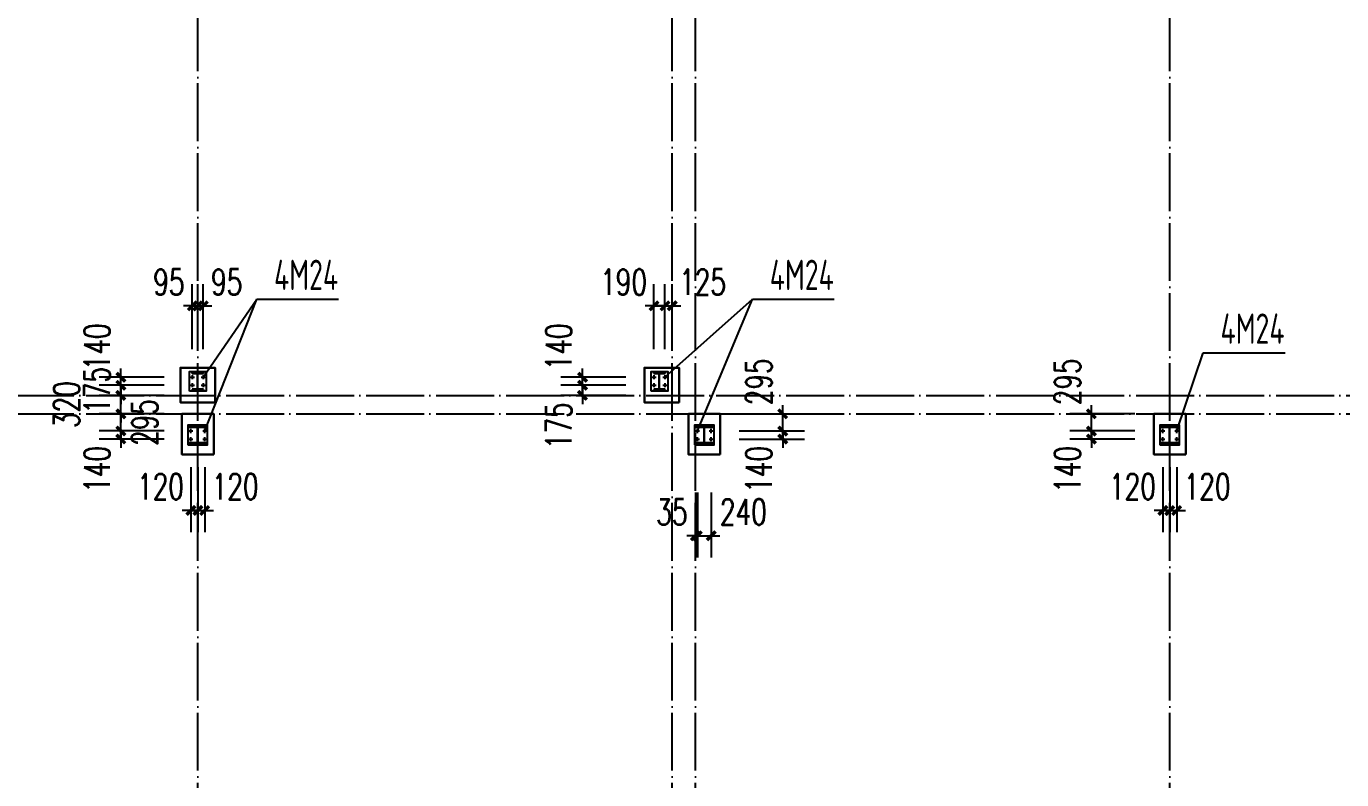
# Model space of a CAD drawing. Extents: x 712773 to 1022356, y -298958 to 209542.
# Drawn here: x 959227 to 981963, y -9565 to 3469 of the extents above; entities that cross this region are included whole.
import ezdxf

# ---------------------------------------------------------------- set-up
doc = ezdxf.new("R2010")
doc.units = 0
doc.header["$LTSCALE"] = 500
doc.header["$MEASUREMENT"] = 0
doc.linetypes.add('DOTE', pattern=[2.42, 2, -0.2, 0.02, -0.2])
doc.layers.get('0').update_dxf_attribs({"linetype": 'CONTINUOUS'})
doc.layers.get('DEFPOINTS').update_dxf_attribs({"linetype": 'CONTINUOUS'})
doc.layers.add('0S-柱-线', color=50, linetype='CONTINUOUS', lineweight=30)
doc.layers.add('10', color=7, linetype='CONTINUOUS', lineweight=18)
for name, color, linetype in [('DIM_LEAD', 3, 'CONTINUOUS'), ('DOTE', 1, 'DOTE'), ('PUB_DIM', 3, 'CONTINUOUS'), ('PUB_TEXT', 7, 'CONTINUOUS'), ('钢架', 7, 'CONTINUOUS')]:
    doc.layers.add(name, color=color, linetype=linetype)
doc.styles.add('_TCH_DIM_T3', font='SIMPLEX', dxfattribs={"width": 0.705882, "bigfont": 'GBCBIG'})
doc.styles.add('TSSD_Rein', font='tssdeng.shx', dxfattribs={"width": 0.7, "bigfont": 'hztxt.shx'})
doc.dimstyles.new('_TCH_ARCH&&150', dxfattribs={"dimtxt": 446.25, "dimasz": 150, "dimexe": 375, "dimexo": 450, "dimgap": 189.375, "dimtad": 1, "dimdec": 0, "dimzin": 0, "dimdsep": 46, "dimtxsty": '_TCH_DIM_T3', "dimblk": 'ARCHTICK', "dimcen": 0.09, "dimclrt": 7, "dimazin": 2, "dimtfac": 1, "dimtdec": 0, "dimtix": 1, "dimtmove": 2, "dimatfit": 3, "dimfxl": 0, "dimtolj": 1, "dimtzin": 0, "dimarcsym": 0})

# ---------------------------------------------------------------- blocks, each defined once
blk = doc.blocks.new('esggberbgsbgs')
for p, q in [((930681, -1545), (930751, -1545)), ((930716, -1510), (930716, -1580)), ((930871, -1545), (930941, -1545)), ((930906, -1510), (930906, -1580)), ((930681, -1685), (930751, -1685)), ((930716, -1650), (930716, -1720)), ((930871, -1685), (930941, -1685)), ((930906, -1650), (930906, -1720))]:
    blk.add_line(p, q)
at = {"layer": '10', "color": 1}
for centre in [(930716, -1545), (930906, -1545), (930716, -1685), (930906, -1685)]:
    blk.add_circle(centre, 13, dxfattribs=at)
blk = doc.blocks.new('awtgagwega')
for p, q in [((1003747, -386358), (1003817, -386358)), ((1003747, -386498), (1003817, -386498)), ((1003782, -386323), (1003782, -386393)), ((1003782, -386463), (1003782, -386533)), ((1003987, -386358), (1004057, -386358)), ((1003987, -386498), (1004057, -386498)), ((1004022, -386323), (1004022, -386393)), ((1004022, -386463), (1004022, -386533))]:
    blk.add_line(p, q)
at = {"layer": '10', "color": 1}
for centre in [(1003782, -386358), (1003782, -386498), (1004022, -386358), (1004022, -386498)]:
    blk.add_circle(centre, 13, dxfattribs=at)
at = {"layer": '钢架', "color": 4}
for p, q in [((1003752, -386283), (1004052, -386283)), ((1003752, -386297), (1003752, -386283)), ((1003752, -386297), (1004052, -386297)), ((1003898, -386297), (1003898, -386559)), ((1003906, -386297), (1003906, -386559)), ((1004052, -386283), (1004052, -386297)), ((1004052, -386559), (1003752, -386559)), ((1003752, -386573), (1003752, -386559)), ((1004052, -386573), (1003752, -386573)), ((1004052, -386559), (1004052, -386573))]:
    blk.add_line(p, q, dxfattribs=at)
at = {"layer": '钢架'}
blk.add_lwpolyline([(1003732, -386258), (1004072, -386258), (1004072, -386598), (1003732, -386598)], close=True, dxfattribs=at)
blk = doc.blocks.new('_ArchTick')
at = {"color": 0, "linetype": 'ByBlock', "const_width": 0.4}
blk.add_lwpolyline([(-0.5, -0.5), (0.5, 0.5)], dxfattribs=at)
blk = doc.blocks.new('*D777')
at = {"layer": 'DEFPOINTS', "color": 0, "transparency": 16777216}
for p in [(960861, -2602), (962061, -2602), (962061, -2742)]:
    blk.add_point(p, dxfattribs=at)
at = {"layer": 'PUB_DIM', "color": 0, "lineweight": -2, "transparency": 16777216}
for p, q in [((960861, -2602), (960861, -2452)), ((961611, -2602), (960486, -2602)), ((960861, -2742), (960861, -2602)), ((961611, -2742), (960486, -2742)), ((960861, -2742), (960861, -2892))]:
    blk.add_line(p, q, dxfattribs=at)
at = {"layer": 'PUB_DIM', "color": 0, "lineweight": -2, "transparency": 16777216, "xscale": 150, "yscale": 150, "zscale": 150}
for p, rotation in [((960861, -2602), 270), ((960861, -2742), 90)]:
    blk.add_blockref('_ArchTick', p, dxfattribs=dict(at, rotation=rotation))
at = {"layer": 'PUB_DIM', "color": 7, "transparency": 16777216, "insert": (960449, -2077), "char_height": 446.2, "attachment_point": 5, "rotation": 90, "style": '_TCH_DIM_T3'}
blk.add_mtext('\\A1;140', dxfattribs=at)
blk = doc.blocks.new('*D778')
at = {"layer": 'DEFPOINTS', "color": 0, "transparency": 16777216}
for p in [(960861, -2742), (962061, -2742), (962061, -2917)]:
    blk.add_point(p, dxfattribs=at)
at = {"layer": 'PUB_DIM', "color": 0, "lineweight": -2, "transparency": 16777216}
for p, q in [((960861, -2742), (960861, -2592)), ((961611, -2742), (960486, -2742)), ((961611, -2917), (960486, -2917)), ((960861, -2917), (960861, -2742)), ((960861, -2917), (960861, -3067))]:
    blk.add_line(p, q, dxfattribs=at)
at = {"layer": 'PUB_DIM', "color": 0, "lineweight": -2, "transparency": 16777216, "xscale": 150, "yscale": 150, "zscale": 150}
for p, rotation in [((960861, -2742), 270), ((960861, -2917), 90)]:
    blk.add_blockref('_ArchTick', p, dxfattribs=dict(at, rotation=rotation))
at = {"layer": 'PUB_DIM', "color": 7, "transparency": 16777216, "insert": (960449, -2830), "char_height": 446.2, "attachment_point": 5, "rotation": 90, "style": '_TCH_DIM_T3'}
blk.add_mtext('\\A1;175', dxfattribs=at)
blk = doc.blocks.new('*D779')
at = {"layer": 'DEFPOINTS', "color": 0, "transparency": 16777216}
for p in [(960861, -2917), (962061, -2917), (962061, -3237)]:
    blk.add_point(p, dxfattribs=at)
at = {"layer": 'PUB_DIM', "color": 0, "lineweight": -2, "transparency": 16777216}
for p, q in [((961611, -2917), (960486, -2917)), ((960861, -2917), (960861, -2767)), ((960861, -3237), (960861, -2917)), ((961611, -3237), (960486, -3237)), ((960861, -3237), (960861, -3387))]:
    blk.add_line(p, q, dxfattribs=at)
at = {"layer": 'PUB_DIM', "color": 0, "lineweight": -2, "transparency": 16777216, "xscale": 150, "yscale": 150, "zscale": 150}
for p, rotation in [((960861, -2917), 270), ((960861, -3237), 90)]:
    blk.add_blockref('_ArchTick', p, dxfattribs=dict(at, rotation=rotation))
at = {"layer": 'PUB_DIM', "color": 7, "transparency": 16777216, "insert": (959924, -3077), "char_height": 446.2, "attachment_point": 5, "rotation": 90, "style": '_TCH_DIM_T3'}
blk.add_mtext('\\A1;320', dxfattribs=at)
blk = doc.blocks.new('*D780')
at = {"layer": 'DEFPOINTS', "color": 0, "transparency": 16777216}
for p in [(960861, -3237), (962061, -3237), (962061, -3532)]:
    blk.add_point(p, dxfattribs=at)
at = {"layer": 'PUB_DIM', "color": 0, "lineweight": -2, "transparency": 16777216}
for p, q in [((960861, -3237), (960861, -3087)), ((961611, -3237), (960486, -3237)), ((960861, -3532), (960861, -3237)), ((961611, -3532), (960486, -3532)), ((960861, -3532), (960861, -3682))]:
    blk.add_line(p, q, dxfattribs=at)
at = {"layer": 'PUB_DIM', "color": 0, "lineweight": -2, "transparency": 16777216, "xscale": 150, "yscale": 150, "zscale": 150}
for p, rotation in [((960861, -3237), 270), ((960861, -3532), 90)]:
    blk.add_blockref('_ArchTick', p, dxfattribs=dict(at, rotation=rotation))
at = {"layer": 'PUB_DIM', "color": 7, "transparency": 16777216, "insert": (961274, -3385), "char_height": 446.2, "attachment_point": 5, "rotation": 90, "style": '_TCH_DIM_T3'}
blk.add_mtext('\\A1;295', dxfattribs=at)
blk = doc.blocks.new('*D781')
at = {"layer": 'DEFPOINTS', "color": 0, "transparency": 16777216}
for p in [(960861, -3532), (962061, -3532), (962061, -3672)]:
    blk.add_point(p, dxfattribs=at)
at = {"layer": 'PUB_DIM', "color": 0, "lineweight": -2, "transparency": 16777216}
for p, q in [((960861, -3532), (960861, -3382)), ((961611, -3532), (960486, -3532)), ((960861, -3672), (960861, -3532)), ((961611, -3672), (960486, -3672)), ((960861, -3672), (960861, -3822))]:
    blk.add_line(p, q, dxfattribs=at)
at = {"layer": 'PUB_DIM', "color": 0, "lineweight": -2, "transparency": 16777216, "xscale": 150, "yscale": 150, "zscale": 150}
for p, rotation in [((960861, -3532), 270), ((960861, -3672), 90)]:
    blk.add_blockref('_ArchTick', p, dxfattribs=dict(at, rotation=rotation))
at = {"layer": 'PUB_DIM', "color": 7, "transparency": 16777216, "insert": (960449, -4197), "char_height": 446.2, "attachment_point": 5, "rotation": 90, "style": '_TCH_DIM_T3'}
blk.add_mtext('\\A1;140', dxfattribs=at)
blk = doc.blocks.new('*D782')
at = {"layer": 'DEFPOINTS', "color": 0, "transparency": 16777216}
for p in [(962191, -1367), (962096, -2567), (962191, -2567)]:
    blk.add_point(p, dxfattribs=at)
at = {"layer": 'PUB_DIM', "color": 0, "lineweight": -2, "transparency": 16777216}
for p, q in [((962096, -2117), (962096, -992)), ((962191, -2117), (962191, -992)), ((962096, -1367), (961946, -1367)), ((962096, -1367), (962191, -1367)), ((962191, -1367), (962341, -1367))]:
    blk.add_line(p, q, dxfattribs=at)
at = {"layer": 'PUB_DIM', "color": 0, "lineweight": -2, "transparency": 16777216, "xscale": 150, "yscale": 150, "zscale": 150}
blk.add_blockref('_ArchTick', (962096, -1367), dxfattribs=at)
at = {"layer": 'PUB_DIM', "color": 0, "lineweight": -2, "transparency": 16777216, "xscale": 150, "yscale": 150, "zscale": 150, "rotation": 180}
blk.add_blockref('_ArchTick', (962191, -1367), dxfattribs=at)
at = {"layer": 'PUB_DIM', "color": 7, "transparency": 16777216, "insert": (961691, -955), "char_height": 446.2, "attachment_point": 5, "style": '_TCH_DIM_T3'}
blk.add_mtext('\\A1;95', dxfattribs=at)
blk = doc.blocks.new('*D783')
at = {"layer": 'DEFPOINTS', "color": 0, "transparency": 16777216}
for p in [(962286, -1367), (962191, -2567), (962286, -2567)]:
    blk.add_point(p, dxfattribs=at)
at = {"layer": 'PUB_DIM', "color": 0, "lineweight": -2, "transparency": 16777216}
for p, q in [((962191, -2117), (962191, -992)), ((962286, -2117), (962286, -992)), ((962191, -1367), (962041, -1367)), ((962191, -1367), (962286, -1367)), ((962286, -1367), (962436, -1367))]:
    blk.add_line(p, q, dxfattribs=at)
at = {"layer": 'PUB_DIM', "color": 0, "lineweight": -2, "transparency": 16777216, "xscale": 150, "yscale": 150, "zscale": 150}
blk.add_blockref('_ArchTick', (962191, -1367), dxfattribs=at)
at = {"layer": 'PUB_DIM', "color": 0, "lineweight": -2, "transparency": 16777216, "xscale": 150, "yscale": 150, "zscale": 150, "rotation": 180}
blk.add_blockref('_ArchTick', (962286, -1367), dxfattribs=at)
at = {"layer": 'PUB_DIM', "color": 7, "transparency": 16777216, "insert": (962691, -955), "char_height": 446.2, "attachment_point": 5, "style": '_TCH_DIM_T3'}
blk.add_mtext('\\A1;95', dxfattribs=at)
blk = doc.blocks.new('*D784')
at = {"layer": 'DEFPOINTS', "color": 0, "transparency": 16777216}
for p in [(962071, -3707), (962191, -3707), (962191, -4907)]:
    blk.add_point(p, dxfattribs=at)
at = {"layer": 'PUB_DIM', "color": 0, "lineweight": -2, "transparency": 16777216}
for p, q in [((962071, -4157), (962071, -5282)), ((962191, -4157), (962191, -5282)), ((962071, -4907), (961921, -4907)), ((962071, -4907), (962191, -4907)), ((962191, -4907), (962341, -4907))]:
    blk.add_line(p, q, dxfattribs=at)
at = {"layer": 'PUB_DIM', "color": 0, "lineweight": -2, "transparency": 16777216, "xscale": 150, "yscale": 150, "zscale": 150}
blk.add_blockref('_ArchTick', (962071, -4907), dxfattribs=at)
at = {"layer": 'PUB_DIM', "color": 0, "lineweight": -2, "transparency": 16777216, "xscale": 150, "yscale": 150, "zscale": 150, "rotation": 180}
blk.add_blockref('_ArchTick', (962191, -4907), dxfattribs=at)
at = {"layer": 'PUB_DIM', "color": 7, "transparency": 16777216, "insert": (961546, -4495), "char_height": 446.2, "attachment_point": 5, "style": '_TCH_DIM_T3'}
blk.add_mtext('\\A1;120', dxfattribs=at)
blk = doc.blocks.new('*D785')
at = {"layer": 'DEFPOINTS', "color": 0, "transparency": 16777216}
for p in [(962191, -3707), (962311, -3707), (962311, -4907)]:
    blk.add_point(p, dxfattribs=at)
at = {"layer": 'PUB_DIM', "color": 0, "lineweight": -2, "transparency": 16777216}
for p, q in [((962191, -4157), (962191, -5282)), ((962311, -4157), (962311, -5282)), ((962191, -4907), (962041, -4907)), ((962191, -4907), (962311, -4907)), ((962311, -4907), (962461, -4907))]:
    blk.add_line(p, q, dxfattribs=at)
at = {"layer": 'PUB_DIM', "color": 0, "lineweight": -2, "transparency": 16777216, "xscale": 150, "yscale": 150, "zscale": 150}
blk.add_blockref('_ArchTick', (962191, -4907), dxfattribs=at)
at = {"layer": 'PUB_DIM', "color": 0, "lineweight": -2, "transparency": 16777216, "xscale": 150, "yscale": 150, "zscale": 150, "rotation": 180}
blk.add_blockref('_ArchTick', (962311, -4907), dxfattribs=at)
at = {"layer": 'PUB_DIM', "color": 7, "transparency": 16777216, "insert": (962836, -4495), "char_height": 446.2, "attachment_point": 5, "style": '_TCH_DIM_T3'}
blk.add_mtext('\\A1;120', dxfattribs=at)
blk = doc.blocks.new('*D786')
at = {"layer": 'DEFPOINTS', "color": 0, "transparency": 16777216}
for p in [(970791, -4145), (970826, -4145), (970826, -5345)]:
    blk.add_point(p, dxfattribs=at)
at = {"layer": 'PUB_DIM', "color": 0, "lineweight": -2, "transparency": 16777216}
for p, q in [((970791, -4595), (970791, -5720)), ((970826, -4595), (970826, -5720)), ((970791, -5345), (970641, -5345)), ((970791, -5345), (970826, -5345)), ((970826, -5345), (970976, -5345))]:
    blk.add_line(p, q, dxfattribs=at)
at = {"layer": 'PUB_DIM', "color": 0, "lineweight": -2, "transparency": 16777216, "xscale": 150, "yscale": 150, "zscale": 150}
blk.add_blockref('_ArchTick', (970791, -5345), dxfattribs=at)
at = {"layer": 'PUB_DIM', "color": 0, "lineweight": -2, "transparency": 16777216, "xscale": 150, "yscale": 150, "zscale": 150, "rotation": 180}
blk.add_blockref('_ArchTick', (970826, -5345), dxfattribs=at)
at = {"layer": 'PUB_DIM', "color": 7, "transparency": 16777216, "insert": (970386, -4933), "char_height": 446.2, "attachment_point": 5, "style": '_TCH_DIM_T3'}
blk.add_mtext('\\A1;35', dxfattribs=at)
blk = doc.blocks.new('*D787')
at = {"layer": 'DEFPOINTS', "color": 0, "transparency": 16777216}
for p in [(970826, -4145), (971066, -4145), (971066, -5345)]:
    blk.add_point(p, dxfattribs=at)
at = {"layer": 'PUB_DIM', "color": 0, "lineweight": -2, "transparency": 16777216}
for p, q in [((970826, -4595), (970826, -5720)), ((971066, -4595), (971066, -5720)), ((970826, -5345), (970676, -5345)), ((970826, -5345), (971066, -5345)), ((971066, -5345), (971216, -5345))]:
    blk.add_line(p, q, dxfattribs=at)
at = {"layer": 'PUB_DIM', "color": 0, "lineweight": -2, "transparency": 16777216, "xscale": 150, "yscale": 150, "zscale": 150}
blk.add_blockref('_ArchTick', (970826, -5345), dxfattribs=at)
at = {"layer": 'PUB_DIM', "color": 0, "lineweight": -2, "transparency": 16777216, "xscale": 150, "yscale": 150, "zscale": 150, "rotation": 180}
blk.add_blockref('_ArchTick', (971066, -5345), dxfattribs=at)
at = {"layer": 'PUB_DIM', "color": 7, "transparency": 16777216, "insert": (971621, -4933), "char_height": 446.2, "attachment_point": 5, "style": '_TCH_DIM_T3'}
blk.add_mtext('\\A1;240', dxfattribs=at)
blk = doc.blocks.new('*D788')
at = {"layer": 'DEFPOINTS', "color": 0, "transparency": 16777216}
for p in [(970266, -1367), (970076, -2567), (970266, -2567)]:
    blk.add_point(p, dxfattribs=at)
at = {"layer": 'PUB_DIM', "color": 0, "lineweight": -2, "transparency": 16777216}
for p, q in [((970076, -2117), (970076, -992)), ((970266, -2117), (970266, -992)), ((970076, -1367), (969926, -1367)), ((970076, -1367), (970266, -1367)), ((970266, -1367), (970416, -1367))]:
    blk.add_line(p, q, dxfattribs=at)
at = {"layer": 'PUB_DIM', "color": 0, "lineweight": -2, "transparency": 16777216, "xscale": 150, "yscale": 150, "zscale": 150}
blk.add_blockref('_ArchTick', (970076, -1367), dxfattribs=at)
at = {"layer": 'PUB_DIM', "color": 0, "lineweight": -2, "transparency": 16777216, "xscale": 150, "yscale": 150, "zscale": 150, "rotation": 180}
blk.add_blockref('_ArchTick', (970266, -1367), dxfattribs=at)
at = {"layer": 'PUB_DIM', "color": 7, "transparency": 16777216, "insert": (969551, -955), "char_height": 446.2, "attachment_point": 5, "style": '_TCH_DIM_T3'}
blk.add_mtext('\\A1;190', dxfattribs=at)
blk = doc.blocks.new('*D789')
at = {"layer": 'DEFPOINTS', "color": 0, "transparency": 16777216}
for p in [(970391, -1367), (970266, -2567), (970391, -2567)]:
    blk.add_point(p, dxfattribs=at)
at = {"layer": 'PUB_DIM', "color": 0, "lineweight": -2, "transparency": 16777216}
for p, q in [((970266, -2117), (970266, -992)), ((970391, -2117), (970391, -992)), ((970266, -1367), (970116, -1367)), ((970266, -1367), (970391, -1367)), ((970391, -1367), (970541, -1367))]:
    blk.add_line(p, q, dxfattribs=at)
at = {"layer": 'PUB_DIM', "color": 0, "lineweight": -2, "transparency": 16777216, "xscale": 150, "yscale": 150, "zscale": 150}
blk.add_blockref('_ArchTick', (970266, -1367), dxfattribs=at)
at = {"layer": 'PUB_DIM', "color": 0, "lineweight": -2, "transparency": 16777216, "xscale": 150, "yscale": 150, "zscale": 150, "rotation": 180}
blk.add_blockref('_ArchTick', (970391, -1367), dxfattribs=at)
at = {"layer": 'PUB_DIM', "color": 7, "transparency": 16777216, "insert": (970916, -955), "char_height": 446.2, "attachment_point": 5, "style": '_TCH_DIM_T3'}
blk.add_mtext('\\A1;125', dxfattribs=at)
blk = doc.blocks.new('*D790')
at = {"layer": 'DEFPOINTS', "color": 0, "transparency": 16777216}
for p in [(968841, -2602), (970041, -2602), (970041, -2742)]:
    blk.add_point(p, dxfattribs=at)
at = {"layer": 'PUB_DIM', "color": 0, "lineweight": -2, "transparency": 16777216}
for p, q in [((968841, -2602), (968841, -2452)), ((969591, -2602), (968466, -2602)), ((968841, -2742), (968841, -2602)), ((969591, -2742), (968466, -2742)), ((968841, -2742), (968841, -2892))]:
    blk.add_line(p, q, dxfattribs=at)
at = {"layer": 'PUB_DIM', "color": 0, "lineweight": -2, "transparency": 16777216, "xscale": 150, "yscale": 150, "zscale": 150}
for p, rotation in [((968841, -2602), 270), ((968841, -2742), 90)]:
    blk.add_blockref('_ArchTick', p, dxfattribs=dict(at, rotation=rotation))
at = {"layer": 'PUB_DIM', "color": 7, "transparency": 16777216, "insert": (968429, -2077), "char_height": 446.2, "attachment_point": 5, "rotation": 90, "style": '_TCH_DIM_T3'}
blk.add_mtext('\\A1;140', dxfattribs=at)
blk = doc.blocks.new('*D791')
at = {"layer": 'DEFPOINTS', "color": 0, "transparency": 16777216}
for p in [(968841, -2742), (970041, -2742), (970041, -2917)]:
    blk.add_point(p, dxfattribs=at)
at = {"layer": 'PUB_DIM', "color": 0, "lineweight": -2, "transparency": 16777216}
for p, q in [((968841, -2742), (968841, -2592)), ((969591, -2742), (968466, -2742)), ((969591, -2917), (968466, -2917)), ((968841, -2917), (968841, -2742)), ((968841, -2917), (968841, -3067))]:
    blk.add_line(p, q, dxfattribs=at)
at = {"layer": 'PUB_DIM', "color": 0, "lineweight": -2, "transparency": 16777216, "xscale": 150, "yscale": 150, "zscale": 150}
for p, rotation in [((968841, -2742), 270), ((968841, -2917), 90)]:
    blk.add_blockref('_ArchTick', p, dxfattribs=dict(at, rotation=rotation))
at = {"layer": 'PUB_DIM', "color": 7, "transparency": 16777216, "insert": (968429, -3442), "char_height": 446.2, "attachment_point": 5, "rotation": 90, "style": '_TCH_DIM_T3'}
blk.add_mtext('\\A1;175', dxfattribs=at)
blk = doc.blocks.new('*D792')
at = {"layer": 'DEFPOINTS', "color": 0, "transparency": 16777216}
for p in [(971101, -3532), (972301, -3532), (971101, -3672)]:
    blk.add_point(p, dxfattribs=at)
at = {"layer": 'PUB_DIM', "color": 0, "lineweight": -2, "transparency": 16777216}
for p, q in [((972301, -3532), (972301, -3382)), ((971551, -3532), (972676, -3532)), ((972301, -3672), (972301, -3532)), ((971551, -3672), (972676, -3672)), ((972301, -3672), (972301, -3822))]:
    blk.add_line(p, q, dxfattribs=at)
at = {"layer": 'PUB_DIM', "color": 0, "lineweight": -2, "transparency": 16777216, "xscale": 150, "yscale": 150, "zscale": 150}
for p, rotation in [((972301, -3532), 270), ((972301, -3672), 90)]:
    blk.add_blockref('_ArchTick', p, dxfattribs=dict(at, rotation=rotation))
at = {"layer": 'PUB_DIM', "color": 7, "transparency": 16777216, "insert": (971889, -4197), "char_height": 446.2, "attachment_point": 5, "rotation": 90, "style": '_TCH_DIM_T3'}
blk.add_mtext('\\A1;140', dxfattribs=at)
blk = doc.blocks.new('*D793')
at = {"layer": 'DEFPOINTS', "color": 0, "transparency": 16777216}
for p in [(971101, -3237), (972301, -3237), (971101, -3532)]:
    blk.add_point(p, dxfattribs=at)
at = {"layer": 'PUB_DIM', "color": 0, "lineweight": -2, "transparency": 16777216}
for p, q in [((972301, -3237), (972301, -3087)), ((971551, -3237), (972676, -3237)), ((972301, -3532), (972301, -3237)), ((971551, -3532), (972676, -3532)), ((972301, -3532), (972301, -3682))]:
    blk.add_line(p, q, dxfattribs=at)
at = {"layer": 'PUB_DIM', "color": 0, "lineweight": -2, "transparency": 16777216, "xscale": 150, "yscale": 150, "zscale": 150}
for p, rotation in [((972301, -3237), 270), ((972301, -3532), 90)]:
    blk.add_blockref('_ArchTick', p, dxfattribs=dict(at, rotation=rotation))
at = {"layer": 'PUB_DIM', "color": 7, "transparency": 16777216, "insert": (971889, -2682), "char_height": 446.2, "attachment_point": 5, "rotation": 90, "style": '_TCH_DIM_T3'}
blk.add_mtext('\\A1;295', dxfattribs=at)
blk = doc.blocks.new('*D794')
at = {"layer": 'DEFPOINTS', "color": 0, "transparency": 16777216}
for p in [(978871, -3707), (978991, -3707), (978991, -4907)]:
    blk.add_point(p, dxfattribs=at)
at = {"layer": 'PUB_DIM', "color": 0, "lineweight": -2, "transparency": 16777216}
for p, q in [((978871, -4157), (978871, -5282)), ((978991, -4157), (978991, -5282)), ((978871, -4907), (978721, -4907)), ((978871, -4907), (978991, -4907)), ((978991, -4907), (979141, -4907))]:
    blk.add_line(p, q, dxfattribs=at)
at = {"layer": 'PUB_DIM', "color": 0, "lineweight": -2, "transparency": 16777216, "xscale": 150, "yscale": 150, "zscale": 150}
blk.add_blockref('_ArchTick', (978871, -4907), dxfattribs=at)
at = {"layer": 'PUB_DIM', "color": 0, "lineweight": -2, "transparency": 16777216, "xscale": 150, "yscale": 150, "zscale": 150, "rotation": 180}
blk.add_blockref('_ArchTick', (978991, -4907), dxfattribs=at)
at = {"layer": 'PUB_DIM', "color": 7, "transparency": 16777216, "insert": (978346, -4495), "char_height": 446.2, "attachment_point": 5, "style": '_TCH_DIM_T3'}
blk.add_mtext('\\A1;120', dxfattribs=at)
blk = doc.blocks.new('*D795')
at = {"layer": 'DEFPOINTS', "color": 0, "transparency": 16777216}
for p in [(978991, -3707), (979111, -3707), (979111, -4907)]:
    blk.add_point(p, dxfattribs=at)
at = {"layer": 'PUB_DIM', "color": 0, "lineweight": -2, "transparency": 16777216}
for p, q in [((978991, -4157), (978991, -5282)), ((979111, -4157), (979111, -5282)), ((978991, -4907), (978841, -4907)), ((978991, -4907), (979111, -4907)), ((979111, -4907), (979261, -4907))]:
    blk.add_line(p, q, dxfattribs=at)
at = {"layer": 'PUB_DIM', "color": 0, "lineweight": -2, "transparency": 16777216, "xscale": 150, "yscale": 150, "zscale": 150}
blk.add_blockref('_ArchTick', (978991, -4907), dxfattribs=at)
at = {"layer": 'PUB_DIM', "color": 0, "lineweight": -2, "transparency": 16777216, "xscale": 150, "yscale": 150, "zscale": 150, "rotation": 180}
blk.add_blockref('_ArchTick', (979111, -4907), dxfattribs=at)
at = {"layer": 'PUB_DIM', "color": 7, "transparency": 16777216, "insert": (979636, -4495), "char_height": 446.2, "attachment_point": 5, "style": '_TCH_DIM_T3'}
blk.add_mtext('\\A1;120', dxfattribs=at)
blk = doc.blocks.new('*D796')
at = {"layer": 'DEFPOINTS', "color": 0, "transparency": 16777216}
for p in [(977636, -3532), (978836, -3532), (978836, -3672)]:
    blk.add_point(p, dxfattribs=at)
at = {"layer": 'PUB_DIM', "color": 0, "lineweight": -2, "transparency": 16777216}
for p, q in [((977636, -3532), (977636, -3382)), ((978386, -3532), (977261, -3532)), ((977636, -3672), (977636, -3532)), ((978386, -3672), (977261, -3672)), ((977636, -3672), (977636, -3822))]:
    blk.add_line(p, q, dxfattribs=at)
at = {"layer": 'PUB_DIM', "color": 0, "lineweight": -2, "transparency": 16777216, "xscale": 150, "yscale": 150, "zscale": 150}
for p, rotation in [((977636, -3532), 270), ((977636, -3672), 90)]:
    blk.add_blockref('_ArchTick', p, dxfattribs=dict(at, rotation=rotation))
at = {"layer": 'PUB_DIM', "color": 7, "transparency": 16777216, "insert": (977224, -4197), "char_height": 446.2, "attachment_point": 5, "rotation": 90, "style": '_TCH_DIM_T3'}
blk.add_mtext('\\A1;140', dxfattribs=at)
blk = doc.blocks.new('*D797')
at = {"layer": 'DEFPOINTS', "color": 0, "transparency": 16777216}
for p in [(977636, -3237), (978836, -3237), (978836, -3532)]:
    blk.add_point(p, dxfattribs=at)
at = {"layer": 'PUB_DIM', "color": 0, "lineweight": -2, "transparency": 16777216}
for p, q in [((977636, -3237), (977636, -3087)), ((978386, -3237), (977261, -3237)), ((977636, -3532), (977636, -3237)), ((978386, -3532), (977261, -3532)), ((977636, -3532), (977636, -3682))]:
    blk.add_line(p, q, dxfattribs=at)
at = {"layer": 'PUB_DIM', "color": 0, "lineweight": -2, "transparency": 16777216, "xscale": 150, "yscale": 150, "zscale": 150}
for p, rotation in [((977636, -3237), 270), ((977636, -3532), 90)]:
    blk.add_blockref('_ArchTick', p, dxfattribs=dict(at, rotation=rotation))
at = {"layer": 'PUB_DIM', "color": 7, "transparency": 16777216, "insert": (977224, -2682), "char_height": 446.2, "attachment_point": 5, "rotation": 90, "style": '_TCH_DIM_T3'}
blk.add_mtext('\\A1;295', dxfattribs=at)

msp = doc.modelspace()

# ---------------------------------------------------------------- linework, layer by layer
at = {"layer": '0S-柱-线'}
for points in [[(962491.1, -3037), (962491.1, -2437), (961891.1, -2437), (961891.1, -3037)], [(970511.1, -3037), (970511.1, -2437), (969911.1, -2437), (969911.1, -3037)], [(962466.1, -3937), (962466.1, -3237), (961916.1, -3237), (961916.1, -3937)], [(971221.1, -3937), (971221.1, -3237), (970671.1, -3237), (970671.1, -3937)], [(979266.1, -3937), (979266.1, -3237), (978716.1, -3237), (978716.1, -3937)]]:
    msp.add_lwpolyline(points, close=True, dxfattribs=at)
at = {"layer": 'DIM_LEAD'}
for p, q in [((962286.1, -2602), (963210, -1251.6)), ((962311.1, -3532), (963210, -1251.6)), ((963210, -1251.6), (964625.2, -1251.6)), ((970266.1, -2602), (971777.9, -1251.6)), ((970826.1, -3532), (971777.9, -1251.6)), ((971777.9, -1251.6), (973193.1, -1251.6)), ((979111.1, -3532), (979568.9, -2181.6)), ((979568.9, -2181.6), (980984.1, -2181.6))]:
    msp.add_line(p, q, dxfattribs=at)
at = {"layer": 'DOTE'}
for p, q in [((962191.1, -22717), (962191.1, 18083)), ((970391.1, -22717), (970391.1, 18083)), ((970791.1, -22717), (970791.1, 18083)), ((978991.1, -22717), (978991.1, 18083)), ((927591.1, -2917), (1005191.1, -2917)), ((927591.1, -3237), (1005191.1, -3237))]:
    msp.add_line(p, q, dxfattribs=at)
at = {"layer": '钢架', "color": 4}
for p, q in [((962091.1, -2527), (962291.1, -2527)), ((962091.1, -2537), (962091.1, -2527)), ((962091.1, -2537), (962291.1, -2537)), ((962188.1, -2807), (962188.1, -2537)), ((962194.1, -2807), (962194.1, -2537)), ((962291.1, -2527), (962291.1, -2537)), ((970071.1, -2527), (970271.1, -2527)), ((970071.1, -2537), (970071.1, -2527)), ((970071.1, -2537), (970271.1, -2537)), ((970168.1, -2807), (970168.1, -2537)), ((970174.1, -2807), (970174.1, -2537)), ((970271.1, -2527), (970271.1, -2537)), ((962291.1, -2807), (962091.1, -2807)), ((962091.1, -2817), (962091.1, -2807)), ((962291.1, -2817), (962091.1, -2817)), ((962291.1, -2807), (962291.1, -2817)), ((970271.1, -2807), (970071.1, -2807)), ((970071.1, -2817), (970071.1, -2807)), ((970271.1, -2817), (970071.1, -2817)), ((970271.1, -2807), (970271.1, -2817))]:
    msp.add_line(p, q, dxfattribs=at)
at = {"layer": '钢架'}
for points in [[(962046.1, -2842), (962046.1, -2502), (962336.1, -2502), (962336.1, -2842)], [(970026.1, -2842), (970026.1, -2502), (970316.1, -2502), (970316.1, -2842)]]:
    msp.add_lwpolyline(points, close=True, dxfattribs=at)

# ---------------------------------------------------------------- block references
for p in [(31380.1, -1056.9), (39360.1, -1056.9)]:
    msp.add_blockref('esggberbgsbgs', p, dxfattribs=at)
at = {"layer": '钢架', "xscale": -1, "rotation": 180}
for p in [(-41711.1, -390030.4), (-32956.1, -390030.4), (-24911.1, -390030.4)]:
    msp.add_blockref('awtgagwega', p, dxfattribs=at)

# ---------------------------------------------------------------- texts
at = {"layer": 'PUB_TEXT', "style": 'TSSD_Rein', "width": 0.7}
for p in [(963508.5, -1094.1), (972076.5, -1094.1), (979867.5, -2024.1)]:
    msp.add_text('4M24', height=525, dxfattribs=at).set_placement(p)

# ---------------------------------------------------------------- dimensions: what is measured, and where the dimension line sits
at = {"layer": 'PUB_DIM'}
for base, p1, p2, angle, picture, middle in [((962191.1, -1367), (962096.1, -2567), (962191.1, -2567), 0, '*D782', (961691.1, -954.5)), ((962286.1, -1367), (962191.1, -2567), (962286.1, -2567), 0, '*D783', (962691.1, -954.5)), ((970266.1, -1367), (970076.1, -2567), (970266.1, -2567), 0, '*D788', (969551.1, -954.5)), ((970391.1, -1367), (970266.1, -2567), (970391.1, -2567), 0, '*D789', (970916.1, -954.5)), ((960861.1, -2602), (962061.1, -2742), (962061.1, -2602), 90, '*D777', (960448.6, -2077)), ((968841.1, -2602), (970041.1, -2742), (970041.1, -2602), 90, '*D790', (968428.6, -2077)), ((972301.1, -3237), (971101.1, -3532), (971101.1, -3237), 90, '*D793', (971888.6, -2682)), ((977636.1, -3237), (978836.1, -3532), (978836.1, -3237), 90, '*D797', (977223.6, -2682)), ((960861.1, -2917), (962061.1, -3237), (962061.1, -2917), 90, '*D779', (959923.6, -3077)), ((968841.1, -2742), (970041.1, -2917), (970041.1, -2742), 90, '*D791', (968428.6, -3442)), ((960861.1, -3237), (962061.1, -3532), (962061.1, -3237), 90, '*D780', (961273.6, -3384.5)), ((960861.1, -3532), (962061.1, -3672), (962061.1, -3532), 90, '*D781', (960448.6, -4197)), ((972301.1, -3532), (971101.1, -3672), (971101.1, -3532), 90, '*D792', (971888.6, -4197)), ((977636.1, -3532), (978836.1, -3672), (978836.1, -3532), 90, '*D796', (977223.6, -4197)), ((962191.1, -4907), (962071.1, -3707), (962191.1, -3707), 360, '*D784', (961546.1, -4494.5)), ((962311.1, -4907), (962191.1, -3707), (962311.1, -3707), 0, '*D785', (962836.1, -4494.5)), ((978991.1, -4907), (978871.1, -3707), (978991.1, -3707), 360, '*D794', (978346.1, -4494.5)), ((979111.1, -4907), (978991.1, -3707), (979111.1, -3707), 0, '*D795', (979636.1, -4494.5)), ((970826.1, -5345.5), (970791.1, -4145.5), (970826.1, -4145.5), 0, '*D786', (970386.1, -4933)), ((971066.1, -5345.5), (970826.1, -4145.5), (971066.1, -4145.5), 360, '*D787', (971621.1, -4933))]:
    dim = msp.add_linear_dim(base=base, p1=p1, p2=p2, angle=angle, dimstyle='_TCH_ARCH&&150', dxfattribs=at)
    dim.commit()
    dim.dimension.update_dxf_attribs({"geometry": picture, "text_midpoint": middle, "dimtype": 129})
dim = msp.add_aligned_dim(p1=(962061.1, -2917), p2=(962061.1, -2742), distance=1200, dimstyle='_TCH_ARCH&&150', dxfattribs=at)
dim.commit()
dim.dimension.update_dxf_attribs({"geometry": '*D778', "text_midpoint": (960448.6, -2829.5)})

doc.saveas('drawing.dxf')
